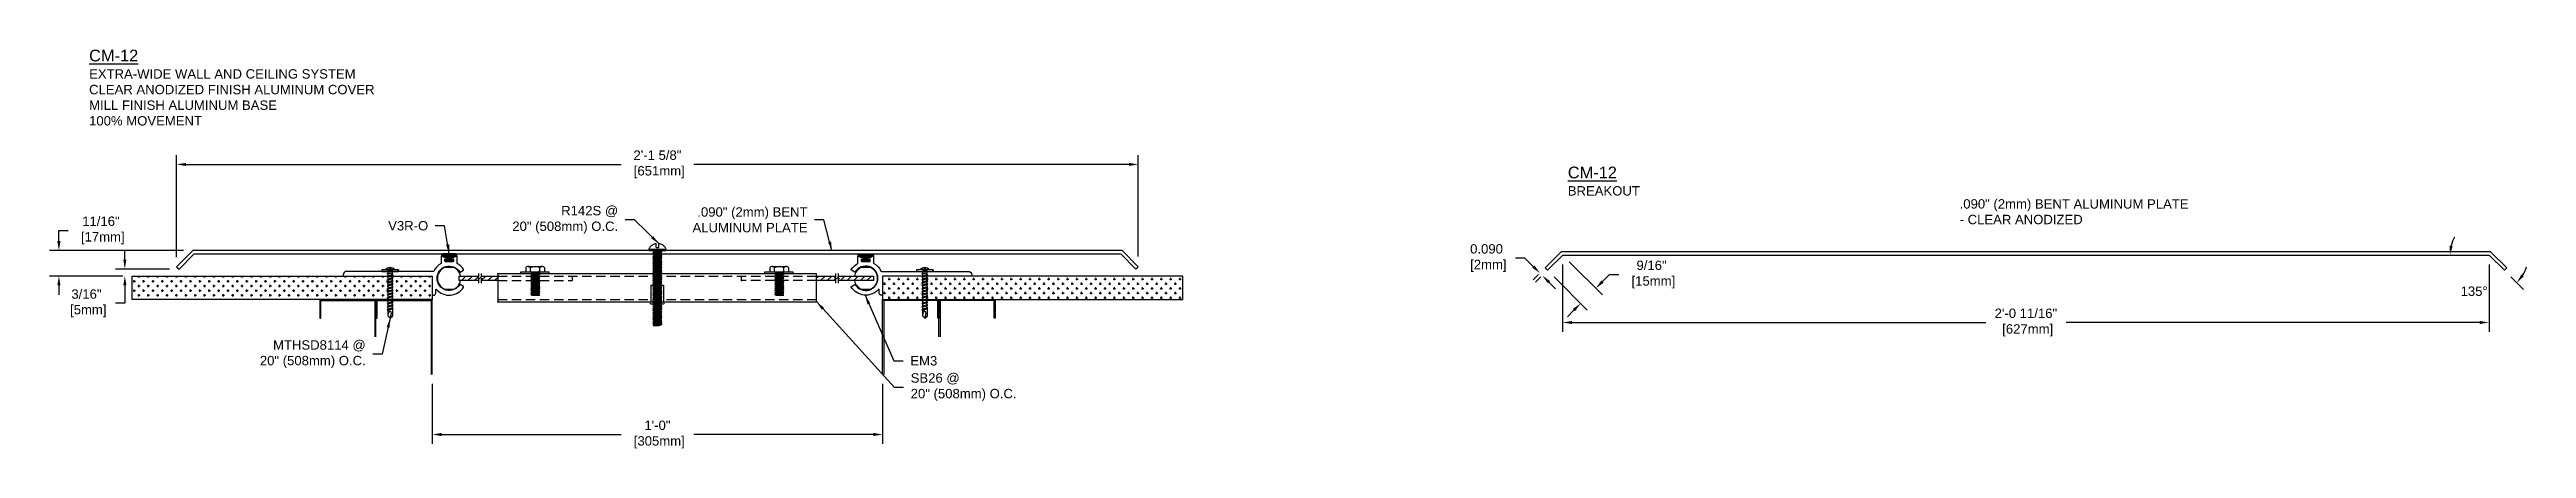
# Model space of a CAD drawing. Header units: inches. Extents: x -15.2 to 50.8, y -27.4 to -16.8.
import ezdxf

# ---------------------------------------------------------------- set-up
doc = ezdxf.new("R2010")
doc.units = ezdxf.units.IN
doc.header["$MEASUREMENT"] = 0
doc.linetypes.add('HIDDEN', pattern=[0.375, 0.25, -0.125])
doc.linetypes.add('HIDDEN2', pattern=[0.1875, 0.125, -0.0625])
for name, color, linetype in [('Anchors', 4, 'Continuous'), ('Conditions', 1, 'Continuous'), ('Dimensions', 3, 'Continuous'), ('Fillers', 2, 'Continuous'), ('Metals', 7, 'Continuous'), ('TEXT', 2, 'Continuous')]:
    doc.layers.add(name, color=color, linetype=linetype)
doc.styles.add('ARIAL', font='arial.ttf')
doc.dimstyles.new('Arial', dxfattribs={"dimtxt": 0.25, "dimasz": 0.25, "dimexe": 0.25, "dimexo": 0.25, "dimgap": 0.25, "dimtad": 0, "dimtih": 1, "dimtoh": 1, "dimdec": 4, "dimzin": 3, "dimdsep": 46, "dimlunit": 4, "dimtxsty": 'ARIAL', "dimcen": 0.25, "dimadec": 0, "dimazin": 0, "dimtfac": 1, "dimtdec": 4, "dimtofl": 0, "dimtmove": 0, "dimatfit": 3, "dimfxl": 0, "dimfrac": 2, "dimtolj": 1, "dimtzin": 0, "dimarcsym": 0})

# ---------------------------------------------------------------- blocks, each defined once
blk = doc.blocks.new('V3RforCM')
h = blk.add_hatch(color=256)
h.paths.add_polyline_path([(0.141, -0.163), (0.205, -0.163, 0.8111), (0.189, -0.1), (-0.156, -0.1, 0.8111), (-0.172, -0.163), (-0.109, -0.163), (-0.109, -0.194), (-0.03, -0.194), (-0.03, -0.241), (-0.036, -0.267), (-0.091, -0.267), (-0.091, -0.302), (0.124, -0.302), (0.124, -0.267), (0.069, -0.267), (0.063, -0.241), (0.063, -0.194), (0.141, -0.194)])
edge = h.paths.add_edge_path(flags=16)
edge.add_spline(control_points=[(-0.139, -0.141), (-0.14, -0.141), (-0.185, -0.12), (-0.087, -0.129), (0.017, -0.14)], knot_values=[0.028497, 0.028497, 0.028497, 0.028497, 0.032831, 0.201023, 0.201023, 0.201023, 0.201023], degree=3, periodic=0)
edge.add_spline(control_points=[(0.017, -0.14), (0.12, -0.129), (0.218, -0.12), (0.173, -0.141), (0.172, -0.141)], knot_values=[0.028497, 0.028497, 0.028497, 0.028497, 0.196688, 0.201023, 0.201023, 0.201023, 0.201023], degree=3, periodic=0)
edge.add_line((0.172, -0.141), (-0.139, -0.141))
blk.add_lwpolyline([(0.141, -0.194), (0.141, -0.163), (0.205, -0.163, 0.8111), (0.189, -0.1), (-0.156, -0.1, 0.8111), (-0.172, -0.163), (-0.109, -0.163), (-0.109, -0.194), (-0.03, -0.194), (-0.03, -0.241), (-0.036, -0.267), (-0.091, -0.267), (-0.091, -0.302), (0.124, -0.302), (0.124, -0.267), (0.069, -0.267), (0.063, -0.241), (0.063, -0.194)], format="xyb", close=True)
blk.add_lwpolyline([(0.172, -0.141), (-0.139, -0.141)])
for points in [[(-0.139, -0.141), (-0.14, -0.141), (-0.185, -0.12), (-0.087, -0.129), (0.017, -0.14)], [(0.172, -0.141), (0.173, -0.141), (0.218, -0.12), (0.12, -0.129), (0.017, -0.14)]]:
    blk.add_open_spline(points, degree=3, knots=[0.028497, 0.028497, 0.028497, 0.028497, 0.0328313, 0.2010226, 0.2010226, 0.2010226, 0.2010226])
blk = doc.blocks.new('em3')
blk.add_lwpolyline([(-22.235, -3.441), (-22.235, -3.399, 0.414214), (-22.245, -3.389), (-22.28, -3.389, -0.414214), (-22.29, -3.379), (-22.29, -3.352, -0.414214), (-22.28, -3.342), (-22.207, -3.342, 0.414214), (-22.197, -3.332), (-22.197, -3.321, -0.414214), (-22.187, -3.311), (-22.151, -3.311, -0.414214), (-22.141, -3.321), (-22.141, -3.498, 0.273807), (-22.136, -3.507, -0.158832), (-21.945, -3.71, 0.29076), (-21.936, -3.716), (-19.621, -3.716, -0.414214), (-19.527, -3.81), (-19.527, -3.831, -0.414214), (-19.537, -3.841), (-21.892, -3.841, 0.414214), (-21.902, -3.851), (-21.902, -4.341, -0.414214), (-21.912, -4.351), (-21.933, -4.351, -0.414214), (-21.996, -4.289), (-21.996, -4.204, 0.692603), (-22.013, -4.198, -0.506912), (-22.737, -4.135, -0.420887), (-22.733, -4.121), (-22.642, -4.069, -0.405496), (-22.629, -4.072, 3.520953), (-22.629, -3.731, -0.405496), (-22.642, -3.734), (-22.733, -3.681, -0.420887), (-22.737, -3.668, -0.131423), (-22.569, -3.507, 0.273807), (-22.563, -3.498), (-22.563, -3.321, -0.414214), (-22.553, -3.311), (-22.517, -3.311, -0.414214), (-22.507, -3.321), (-22.507, -3.332, 0.414214), (-22.497, -3.342), (-22.425, -3.342, -0.414214), (-22.415, -3.352), (-22.415, -3.379, -0.414214), (-22.425, -3.389), (-22.46, -3.389, 0.414214), (-22.47, -3.399), (-22.47, -3.441, 0.414214), (-22.46, -3.451), (-22.245, -3.451, 0.414214)], format="xyb", close=True)
blk = doc.blocks.new('H1458S')
for p, q in [((-0.25, 0.104), (-0.25, 0)), ((-0.25, 0), (0.25, 0)), ((-0.188, 0.144), (0.187, 0.144)), ((-0.125, 0), (-0.125, 0.104)), ((-0.119, 0), (-0.085, -0.02)), ((-0.085, -0.02), (0.048, 0)), ((0.125, 0), (0.125, 0.104)), ((0.25, 0.104), (0.25, 0)), ((-0.119, -0.05), (0.119, -0.025)), ((-0.119, -0.05), (-0.085, -0.03)), ((-0.119, -0.05), (-0.085, -0.07)), ((-0.119, -0.1), (0.119, -0.075)), ((-0.119, -0.1), (-0.085, -0.08)), ((-0.119, -0.1), (-0.085, -0.12)), ((-0.119, -0.15), (0.119, -0.125)), ((-0.119, -0.15), (-0.085, -0.13)), ((-0.119, -0.15), (-0.085, -0.17)), ((-0.119, -0.2), (0.119, -0.175)), ((-0.119, -0.2), (-0.085, -0.18)), ((-0.119, -0.2), (-0.085, -0.22)), ((-0.119, -0.25), (0.119, -0.225)), ((-0.119, -0.25), (-0.085, -0.23)), ((-0.119, -0.25), (-0.085, -0.27)), ((-0.119, -0.3), (0.119, -0.275)), ((-0.119, -0.3), (-0.085, -0.28)), ((-0.119, -0.3), (-0.085, -0.32)), ((-0.119, -0.35), (0.119, -0.325)), ((-0.119, -0.35), (-0.085, -0.33)), ((-0.119, -0.35), (-0.085, -0.37)), ((-0.119, -0.4), (0.119, -0.375)), ((-0.119, -0.4), (-0.085, -0.38)), ((-0.119, -0.4), (-0.085, -0.42)), ((-0.119, -0.45), (0.119, -0.425)), ((-0.119, -0.45), (-0.085, -0.43)), ((-0.119, -0.45), (-0.085, -0.47)), ((-0.119, -0.5), (0.119, -0.475)), ((-0.119, -0.5), (-0.085, -0.48)), ((-0.119, -0.5), (-0.085, -0.52)), ((-0.119, -0.55), (0.119, -0.525)), ((-0.119, -0.55), (-0.085, -0.53)), ((-0.119, -0.55), (-0.085, -0.57)), ((-0.119, -0.6), (0.119, -0.575)), ((-0.119, -0.6), (-0.085, -0.58)), ((-0.119, -0.6), (-0.085, -0.62)), ((-0.085, -0.03), (0.085, -0.005)), ((-0.085, -0.02), (-0.085, -0.03)), ((-0.085, -0.07), (0.085, -0.045)), ((-0.085, -0.08), (0.085, -0.055)), ((-0.085, -0.07), (-0.085, -0.08)), ((-0.085, -0.12), (0.085, -0.095)), ((-0.085, -0.13), (0.085, -0.105)), ((-0.085, -0.12), (-0.085, -0.13)), ((-0.085, -0.17), (0.085, -0.145)), ((-0.085, -0.18), (0.085, -0.155)), ((-0.085, -0.17), (-0.085, -0.18)), ((-0.085, -0.22), (0.085, -0.195)), ((-0.085, -0.23), (0.085, -0.205)), ((-0.085, -0.22), (-0.085, -0.23)), ((-0.085, -0.27), (0.085, -0.245)), ((-0.085, -0.28), (0.085, -0.255)), ((-0.085, -0.27), (-0.085, -0.28)), ((-0.085, -0.32), (0.085, -0.295)), ((-0.085, -0.33), (0.085, -0.305)), ((-0.085, -0.32), (-0.085, -0.33)), ((-0.085, -0.37), (0.085, -0.345)), ((-0.085, -0.38), (0.085, -0.355)), ((-0.085, -0.37), (-0.085, -0.38)), ((-0.085, -0.42), (0.085, -0.395)), ((-0.085, -0.43), (0.085, -0.405)), ((-0.085, -0.42), (-0.085, -0.43)), ((-0.085, -0.47), (0.085, -0.445)), ((-0.085, -0.48), (0.085, -0.455)), ((-0.085, -0.47), (-0.085, -0.48)), ((-0.085, -0.52), (0.085, -0.495)), ((-0.085, -0.53), (0.085, -0.505)), ((-0.085, -0.52), (-0.085, -0.53)), ((-0.085, -0.57), (0.085, -0.545)), ((-0.085, -0.58), (0.085, -0.555)), ((-0.085, -0.57), (-0.085, -0.58)), ((-0.085, -0.62), (0.085, -0.595)), ((-0.085, -0.62), (-0.085, -0.625)), ((-0.085, -0.625), (0.119, -0.625)), ((-0.048, -0.625), (0.085, -0.605)), ((0.094, 0), (0.085, -0.005)), ((0.119, -0.025), (0.085, -0.005)), ((0.119, -0.025), (0.085, -0.045)), ((0.085, -0.045), (0.085, -0.055)), ((0.119, -0.075), (0.085, -0.055)), ((0.119, -0.075), (0.085, -0.095)), ((0.085, -0.095), (0.085, -0.105)), ((0.119, -0.125), (0.085, -0.105)), ((0.119, -0.125), (0.085, -0.145)), ((0.085, -0.145), (0.085, -0.155)), ((0.119, -0.175), (0.085, -0.155)), ((0.119, -0.175), (0.085, -0.195)), ((0.085, -0.195), (0.085, -0.205)), ((0.119, -0.225), (0.085, -0.205)), ((0.119, -0.225), (0.085, -0.245)), ((0.085, -0.245), (0.085, -0.255)), ((0.119, -0.275), (0.085, -0.255)), ((0.119, -0.275), (0.085, -0.295)), ((0.085, -0.295), (0.085, -0.305)), ((0.119, -0.325), (0.085, -0.305)), ((0.119, -0.325), (0.085, -0.345)), ((0.085, -0.345), (0.085, -0.355)), ((0.119, -0.375), (0.085, -0.355)), ((0.119, -0.375), (0.085, -0.395)), ((0.085, -0.395), (0.085, -0.405)), ((0.119, -0.425), (0.085, -0.405)), ((0.119, -0.425), (0.085, -0.445)), ((0.085, -0.445), (0.085, -0.455)), ((0.119, -0.475), (0.085, -0.455)), ((0.119, -0.475), (0.085, -0.495)), ((0.085, -0.495), (0.085, -0.505)), ((0.119, -0.525), (0.085, -0.505)), ((0.119, -0.525), (0.085, -0.545)), ((0.085, -0.545), (0.085, -0.555)), ((0.119, -0.575), (0.085, -0.555)), ((0.119, -0.575), (0.085, -0.595)), ((0.085, -0.595), (0.085, -0.605)), ((0.119, -0.625), (0.085, -0.605))]:
    blk.add_line(p, q)
for centre, radius, start, end in [((-0.188, 0.075), 0.0688, 24.76151, 155.23849), ((0, -0.071), 0.215, 54.51066, 125.48934), ((0.187, 0.075), 0.0688, 24.76151, 155.23849)]:
    blk.add_arc(centre, radius, start, end)
blk = doc.blocks.new('RIVNUT')
for p, q in [((-0.143, 0.381), (-0.143, -0.063)), ((-0.143, 0.381), (0.189, 0.381)), ((0.189, 0.381), (0.189, -0.063)), ((-0.144, -0.119), (0.191, -0.119)), ((-0.143, -0.063), (0.189, -0.063))]:
    blk.add_line(p, q)
for centre, start, end in [((-0.143, -0.091), 90, 267.037), ((0.189, -0.091), 272.963, 90)]:
    blk.add_arc(centre, 0.028, start, end)
blk = doc.blocks.new('SB26')
h = blk.add_hatch()
h.set_pattern_fill('ANSI31', color=256, style=0)
h.set_pattern_definition([(45, (-1.25, 0), (-0.0883883, 0.0883883), [])])
h.paths.add_polyline_path([(7.172, 7.679), (6.727, 7.679), (6.727, 7.651), (6.698, 7.631), (6.755, 7.61), (6.727, 7.591), (6.727, 7.559), (7.172, 7.559)])
h.paths.add_polyline_path([(6.628, 7.631), (6.657, 7.651), (6.657, 7.679), (6.141, 7.679), (6.141, 7.559), (6.657, 7.559), (6.657, 7.591), (6.685, 7.61)])
h = blk.add_hatch()
h.set_pattern_fill('ANSI31', color=256, style=0)
h.set_pattern_definition([(45, (1.25, 0), (-0.08838835, 0.08838835), [])])
h.paths.add_polyline_path([(16.245, 7.679), (16.245, 7.651), (16.216, 7.631), (16.274, 7.61), (16.245, 7.591), (16.245, 7.559), (17.189, 7.559), (17.189, 7.679)])
h.paths.add_polyline_path([(16.175, 7.559), (16.175, 7.591), (16.204, 7.61), (16.146, 7.631), (16.175, 7.651), (16.175, 7.679), (15.671, 7.679), (15.671, 7.559)])
at = {"linetype": 'HIDDEN'}
for p, q in [((7.172, 7.679), (15.671, 7.679)), ((7.172, 7.559), (9.163, 7.559)), ((9.163, 7.559), (9.163, 7.679)), ((13.667, 7.559), (13.667, 7.679)), ((15.671, 7.559), (13.667, 7.559)), ((7.172, 7.053), (15.671, 7.053))]:
    blk.add_line(p, q, dxfattribs=at)
blk.add_line((7.172, 6.992), (15.671, 6.992))
for points in [[(6.182, 7.545), (6.141, 7.559), (6.141, 7.679), (6.182, 7.694, 0.233897), (6.004, 7.906), (5.754, 7.906, 0.654654), (5.754, 7.333), (6.004, 7.333, 0.233897)], [(17.189, 7.559), (16.678, 7.559, 0.246328), (16.859, 7.333), (17.109, 7.333, 0.654654), (17.109, 7.906), (16.859, 7.906, 0.246328), (16.678, 7.679), (17.189, 7.679)]]:
    blk.add_lwpolyline(points, format="xyb", close=True)
for points in [[(6.657, 7.559), (6.141, 7.559), (6.141, 7.679), (6.657, 7.679)], [(6.657, 7.751), (6.657, 7.651), (6.628, 7.631), (6.685, 7.61), (6.657, 7.591), (6.657, 7.491)], [(6.727, 7.751), (6.727, 7.651), (6.698, 7.631), (6.755, 7.61), (6.727, 7.591), (6.727, 7.491)], [(6.727, 7.679), (7.172, 7.679), (7.172, 7.559), (6.727, 7.559)], [(16.175, 7.559), (15.671, 7.559), (15.671, 7.679), (16.175, 7.679)], [(16.175, 7.751), (16.175, 7.651), (16.146, 7.631), (16.204, 7.61), (16.175, 7.591), (16.175, 7.491)], [(16.245, 7.751), (16.245, 7.651), (16.216, 7.631), (16.274, 7.61), (16.245, 7.591), (16.245, 7.491)], [(16.245, 7.679), (17.189, 7.679)], [(17.189, 7.559), (16.245, 7.559)]]:
    blk.add_lwpolyline(points)
for points in [[(15.671, 7.742), (7.172, 7.742), (7.172, 6.992), (15.671, 6.992)], [(7.787, 7.742), (7.787, 7.794), (8.537, 7.794), (8.537, 7.742)], [(14.289, 7.742), (14.289, 7.794), (15.039, 7.794), (15.039, 7.742)]]:
    blk.add_lwpolyline(points, close=True)
at = {"linetype": 'ByBlock'}
for p in [(7.172, 7.742), (7.172, 6.991)]:
    blk.add_point(p, dxfattribs=at)
at = {"linetype": 'HIDDEN'}
blk.add_point((13.667, 7.559), dxfattribs=at)
for name, p in [('H1458S', (8.172, 7.794)), ('H1458S', (14.674, 7.794)), ('RIVNUT', (11.398, 7.055))]:
    blk.add_blockref(name, p)
blk = doc.blocks.new('R142S')
for p, q in [((-0.226, 0.031), (0.226, 0.031)), ((-0.226, 0.031), (-0.22, 0)), ((-0.22, 0), (0.22, 0)), ((-0.085, 0), (-0.085, -0.03)), ((-0.034, 0.082), (-0.034, 0.182)), ((-0.034, 0.082), (0.034, 0.082)), ((0.034, 0.082), (0.034, 0.182)), ((0.085, 0), (0.085, -0.005)), ((0.226, 0.031), (0.22, 0)), ((-0.119, -0.05), (0.119, -0.025)), ((-0.119, -0.05), (-0.085, -0.03)), ((-0.119, -0.05), (-0.085, -0.07)), ((-0.119, -0.1), (0.119, -0.075)), ((-0.119, -0.1), (-0.085, -0.08)), ((-0.119, -0.1), (-0.085, -0.12)), ((-0.119, -0.15), (0.119, -0.125)), ((-0.119, -0.15), (-0.085, -0.13)), ((-0.119, -0.15), (-0.085, -0.17)), ((-0.119, -0.2), (0.119, -0.175)), ((-0.119, -0.2), (-0.085, -0.18)), ((-0.119, -0.2), (-0.085, -0.22)), ((-0.119, -0.25), (0.119, -0.225)), ((-0.119, -0.25), (-0.085, -0.23)), ((-0.119, -0.25), (-0.085, -0.27)), ((-0.119, -0.3), (0.119, -0.275)), ((-0.119, -0.3), (-0.085, -0.28)), ((-0.119, -0.3), (-0.085, -0.32)), ((-0.119, -0.35), (0.119, -0.325)), ((-0.119, -0.35), (-0.085, -0.33)), ((-0.119, -0.35), (-0.085, -0.37)), ((-0.119, -0.4), (0.119, -0.375)), ((-0.119, -0.4), (-0.085, -0.38)), ((-0.119, -0.4), (-0.085, -0.42)), ((-0.119, -0.45), (0.119, -0.425)), ((-0.119, -0.45), (-0.085, -0.43)), ((-0.119, -0.45), (-0.085, -0.47)), ((-0.119, -0.5), (0.119, -0.475)), ((-0.119, -0.5), (-0.085, -0.48)), ((-0.119, -0.5), (-0.085, -0.52)), ((-0.119, -0.55), (0.119, -0.525)), ((-0.119, -0.55), (-0.085, -0.53)), ((-0.119, -0.55), (-0.085, -0.57)), ((-0.119, -0.6), (0.119, -0.575)), ((-0.119, -0.6), (-0.085, -0.58)), ((-0.119, -0.6), (-0.085, -0.62)), ((-0.119, -0.65), (0.119, -0.625)), ((-0.119, -0.65), (-0.085, -0.63)), ((-0.119, -0.65), (-0.085, -0.67)), ((-0.085, -0.03), (0.085, -0.005)), ((-0.085, -0.07), (0.085, -0.045)), ((-0.085, -0.08), (0.085, -0.055)), ((-0.085, -0.07), (-0.085, -0.08)), ((-0.085, -0.12), (0.085, -0.095)), ((-0.085, -0.13), (0.085, -0.105)), ((-0.085, -0.12), (-0.085, -0.13)), ((-0.085, -0.17), (0.085, -0.145)), ((-0.085, -0.18), (0.085, -0.155)), ((-0.085, -0.17), (-0.085, -0.18)), ((-0.085, -0.22), (0.085, -0.195)), ((-0.085, -0.23), (0.085, -0.205)), ((-0.085, -0.22), (-0.085, -0.23)), ((-0.085, -0.27), (0.085, -0.245)), ((-0.085, -0.28), (0.085, -0.255)), ((-0.085, -0.27), (-0.085, -0.28)), ((-0.085, -0.32), (0.085, -0.295)), ((-0.085, -0.33), (0.085, -0.305)), ((-0.085, -0.32), (-0.085, -0.33)), ((-0.085, -0.37), (0.085, -0.345)), ((-0.085, -0.38), (0.085, -0.355)), ((-0.085, -0.37), (-0.085, -0.38)), ((-0.085, -0.42), (0.085, -0.395)), ((-0.085, -0.43), (0.085, -0.405)), ((-0.085, -0.42), (-0.085, -0.43)), ((-0.085, -0.47), (0.085, -0.445)), ((-0.085, -0.48), (0.085, -0.455)), ((-0.085, -0.47), (-0.085, -0.48)), ((-0.085, -0.52), (0.085, -0.495)), ((-0.085, -0.53), (0.085, -0.505)), ((-0.085, -0.52), (-0.085, -0.53)), ((-0.085, -0.57), (0.085, -0.545)), ((-0.085, -0.58), (0.085, -0.555)), ((-0.085, -0.57), (-0.085, -0.58)), ((-0.085, -0.62), (0.085, -0.595)), ((-0.085, -0.63), (0.085, -0.605)), ((-0.085, -0.62), (-0.085, -0.63)), ((-0.085, -0.67), (0.085, -0.645)), ((-0.085, -0.68), (0.085, -0.655)), ((0.119, -0.025), (0.085, -0.005)), ((0.119, -0.025), (0.085, -0.045)), ((0.085, -0.045), (0.085, -0.055)), ((0.119, -0.075), (0.085, -0.055)), ((0.119, -0.075), (0.085, -0.095)), ((0.085, -0.095), (0.085, -0.105)), ((0.119, -0.125), (0.085, -0.105)), ((0.119, -0.125), (0.085, -0.145)), ((0.085, -0.145), (0.085, -0.155)), ((0.119, -0.175), (0.085, -0.155)), ((0.119, -0.175), (0.085, -0.195)), ((0.085, -0.195), (0.085, -0.205)), ((0.119, -0.225), (0.085, -0.205)), ((0.119, -0.225), (0.085, -0.245)), ((0.085, -0.245), (0.085, -0.255)), ((0.119, -0.275), (0.085, -0.255)), ((0.119, -0.275), (0.085, -0.295)), ((0.085, -0.295), (0.085, -0.305)), ((0.119, -0.325), (0.085, -0.305)), ((0.119, -0.325), (0.085, -0.345)), ((0.085, -0.345), (0.085, -0.355)), ((0.119, -0.375), (0.085, -0.355)), ((0.119, -0.375), (0.085, -0.395)), ((0.085, -0.395), (0.085, -0.405)), ((0.119, -0.425), (0.085, -0.405)), ((0.119, -0.425), (0.085, -0.445)), ((0.085, -0.445), (0.085, -0.455)), ((0.119, -0.475), (0.085, -0.455)), ((0.119, -0.475), (0.085, -0.495)), ((0.085, -0.495), (0.085, -0.505)), ((0.119, -0.525), (0.085, -0.505)), ((0.119, -0.525), (0.085, -0.545)), ((0.085, -0.545), (0.085, -0.555)), ((0.119, -0.575), (0.085, -0.555)), ((0.119, -0.575), (0.085, -0.595)), ((0.085, -0.595), (0.085, -0.605)), ((0.119, -0.625), (0.085, -0.605)), ((0.119, -0.625), (0.085, -0.645)), ((0.085, -0.645), (0.085, -0.655)), ((0.119, -0.675), (0.085, -0.655)), ((-0.119, -0.7), (0.119, -0.675)), ((-0.119, -0.7), (-0.085, -0.68)), ((-0.119, -0.7), (-0.085, -0.72)), ((-0.119, -0.75), (0.119, -0.725)), ((-0.119, -0.75), (-0.085, -0.73)), ((-0.119, -0.75), (-0.085, -0.77)), ((-0.119, -0.8), (0.119, -0.775)), ((-0.119, -0.8), (-0.085, -0.78)), ((-0.119, -0.8), (-0.085, -0.82)), ((-0.119, -0.85), (0.119, -0.825)), ((-0.119, -0.85), (-0.085, -0.83)), ((-0.119, -0.85), (-0.085, -0.87)), ((-0.119, -0.9), (0.119, -0.875)), ((-0.119, -0.9), (-0.085, -0.88)), ((-0.119, -0.9), (-0.085, -0.92)), ((-0.119, -0.95), (0.119, -0.925)), ((-0.119, -0.95), (-0.085, -0.93)), ((-0.119, -0.95), (-0.085, -0.97)), ((-0.119, -1), (0.119, -0.975)), ((-0.119, -1), (-0.085, -0.98)), ((-0.119, -1), (-0.085, -1.02)), ((-0.119, -1.05), (0.119, -1.025)), ((-0.119, -1.05), (-0.085, -1.03)), ((-0.119, -1.05), (-0.085, -1.07)), ((-0.119, -1.1), (0.119, -1.075)), ((-0.119, -1.1), (-0.085, -1.08)), ((-0.119, -1.1), (-0.085, -1.12)), ((-0.119, -1.15), (0.119, -1.125)), ((-0.119, -1.15), (-0.085, -1.13)), ((-0.119, -1.15), (-0.085, -1.17)), ((-0.119, -1.2), (0.119, -1.175)), ((-0.119, -1.2), (-0.085, -1.18)), ((-0.119, -1.2), (-0.085, -1.22)), ((-0.119, -1.25), (0.119, -1.225)), ((-0.119, -1.25), (-0.085, -1.23)), ((-0.119, -1.25), (-0.085, -1.27)), ((-0.119, -1.3), (0.119, -1.275)), ((-0.119, -1.3), (-0.085, -1.28)), ((-0.119, -1.3), (-0.085, -1.32)), ((-0.085, -0.67), (-0.085, -0.68)), ((-0.085, -0.72), (0.085, -0.695)), ((-0.085, -0.73), (0.085, -0.705)), ((-0.085, -0.72), (-0.085, -0.73)), ((-0.085, -0.77), (0.085, -0.745)), ((-0.085, -0.78), (0.085, -0.755)), ((-0.085, -0.77), (-0.085, -0.78)), ((-0.085, -0.82), (0.085, -0.795)), ((-0.085, -0.83), (0.085, -0.805)), ((-0.085, -0.82), (-0.085, -0.83)), ((-0.085, -0.87), (0.085, -0.845)), ((-0.085, -0.88), (0.085, -0.855)), ((-0.085, -0.87), (-0.085, -0.88)), ((-0.085, -0.92), (0.085, -0.895)), ((-0.085, -0.93), (0.085, -0.905)), ((-0.085, -0.92), (-0.085, -0.93)), ((-0.085, -0.97), (0.085, -0.945)), ((-0.085, -0.98), (0.085, -0.955)), ((-0.085, -0.97), (-0.085, -0.98)), ((-0.085, -1.02), (0.085, -0.995)), ((-0.085, -1.03), (0.085, -1.005)), ((-0.085, -1.02), (-0.085, -1.03)), ((-0.085, -1.07), (0.085, -1.045)), ((-0.085, -1.08), (0.085, -1.055)), ((-0.085, -1.07), (-0.085, -1.08)), ((-0.085, -1.12), (0.085, -1.095)), ((-0.085, -1.13), (0.085, -1.105)), ((-0.085, -1.12), (-0.085, -1.13)), ((-0.085, -1.17), (0.085, -1.145)), ((-0.085, -1.18), (0.085, -1.155)), ((-0.085, -1.17), (-0.085, -1.18)), ((-0.085, -1.22), (0.085, -1.195)), ((-0.085, -1.23), (0.085, -1.205)), ((-0.085, -1.22), (-0.085, -1.23)), ((-0.085, -1.27), (0.085, -1.245)), ((-0.085, -1.28), (0.085, -1.255)), ((-0.085, -1.27), (-0.085, -1.28)), ((-0.085, -1.32), (0.085, -1.295)), ((-0.085, -1.33), (0.085, -1.305)), ((-0.085, -1.32), (-0.085, -1.33)), ((0.119, -0.675), (0.085, -0.695)), ((0.085, -0.695), (0.085, -0.705)), ((0.119, -0.725), (0.085, -0.705)), ((0.119, -0.725), (0.085, -0.745)), ((0.085, -0.745), (0.085, -0.755)), ((0.119, -0.775), (0.085, -0.755)), ((0.119, -0.775), (0.085, -0.795)), ((0.085, -0.795), (0.085, -0.805)), ((0.119, -0.825), (0.085, -0.805)), ((0.119, -0.825), (0.085, -0.845)), ((0.085, -0.845), (0.085, -0.855)), ((0.119, -0.875), (0.085, -0.855)), ((0.119, -0.875), (0.085, -0.895)), ((0.085, -0.895), (0.085, -0.905)), ((0.119, -0.925), (0.085, -0.905)), ((0.119, -0.925), (0.085, -0.945)), ((0.085, -0.945), (0.085, -0.955)), ((0.119, -0.975), (0.085, -0.955)), ((0.119, -0.975), (0.085, -0.995)), ((0.085, -0.995), (0.085, -1.005)), ((0.119, -1.025), (0.085, -1.005)), ((0.119, -1.025), (0.085, -1.045)), ((0.085, -1.045), (0.085, -1.055)), ((0.119, -1.075), (0.085, -1.055)), ((0.119, -1.075), (0.085, -1.095)), ((0.085, -1.095), (0.085, -1.105)), ((0.119, -1.125), (0.085, -1.105)), ((0.119, -1.125), (0.085, -1.145)), ((0.085, -1.145), (0.085, -1.155)), ((0.119, -1.175), (0.085, -1.155)), ((0.119, -1.175), (0.085, -1.195)), ((0.085, -1.195), (0.085, -1.205)), ((0.119, -1.225), (0.085, -1.205)), ((0.119, -1.225), (0.085, -1.245)), ((0.085, -1.245), (0.085, -1.255)), ((0.119, -1.275), (0.085, -1.255)), ((0.119, -1.275), (0.085, -1.295)), ((0.085, -1.295), (0.085, -1.305)), ((0.119, -1.325), (0.085, -1.305)), ((-0.119, -1.35), (0.119, -1.325)), ((-0.119, -1.35), (-0.085, -1.33)), ((-0.119, -1.35), (-0.085, -1.37)), ((-0.119, -1.4), (0.119, -1.375)), ((-0.119, -1.4), (-0.085, -1.38)), ((-0.119, -1.4), (-0.085, -1.42)), ((-0.119, -1.45), (0.119, -1.425)), ((-0.119, -1.45), (-0.085, -1.43)), ((-0.119, -1.45), (-0.085, -1.47)), ((-0.119, -1.5), (0.119, -1.475)), ((-0.119, -1.5), (-0.085, -1.48)), ((-0.119, -1.5), (-0.085, -1.52)), ((-0.119, -1.55), (0.119, -1.525)), ((-0.119, -1.55), (-0.085, -1.53)), ((-0.119, -1.55), (-0.085, -1.57)), ((-0.119, -1.6), (0.119, -1.575)), ((-0.119, -1.6), (-0.085, -1.58)), ((-0.119, -1.6), (-0.085, -1.62)), ((-0.119, -1.65), (0.119, -1.625)), ((-0.119, -1.65), (-0.085, -1.63)), ((-0.119, -1.65), (-0.085, -1.67)), ((-0.119, -1.7), (0.119, -1.675)), ((-0.119, -1.7), (-0.085, -1.68)), ((-0.119, -1.7), (-0.085, -1.72)), ((-0.119, -1.75), (0.119, -1.725)), ((-0.119, -1.75), (-0.085, -1.73)), ((-0.119, -1.75), (-0.085, -1.77)), ((-0.119, -1.8), (0.119, -1.775)), ((-0.119, -1.8), (-0.085, -1.78)), ((-0.119, -1.8), (-0.085, -1.82)), ((-0.119, -1.85), (0.119, -1.825)), ((-0.119, -1.85), (-0.085, -1.83)), ((-0.119, -1.85), (-0.085, -1.87)), ((-0.119, -1.9), (0.119, -1.875)), ((-0.119, -1.9), (-0.085, -1.88)), ((-0.119, -1.9), (-0.085, -1.92)), ((-0.119, -1.95), (0.119, -1.925)), ((-0.119, -1.95), (-0.085, -1.93)), ((-0.119, -1.95), (-0.085, -1.97)), ((-0.11, -2), (0.119, -1.975)), ((-0.085, -1.37), (0.085, -1.345)), ((-0.085, -1.38), (0.085, -1.355)), ((-0.085, -1.37), (-0.085, -1.38)), ((-0.085, -1.42), (0.085, -1.395)), ((-0.085, -1.43), (0.085, -1.405)), ((-0.085, -1.42), (-0.085, -1.43)), ((-0.085, -1.47), (0.085, -1.445)), ((-0.085, -1.48), (0.085, -1.455)), ((-0.085, -1.47), (-0.085, -1.48)), ((-0.085, -1.52), (0.085, -1.495)), ((-0.085, -1.53), (0.085, -1.505)), ((-0.085, -1.52), (-0.085, -1.53)), ((-0.085, -1.57), (0.085, -1.545)), ((-0.085, -1.58), (0.085, -1.555)), ((-0.085, -1.57), (-0.085, -1.58)), ((-0.085, -1.62), (0.085, -1.595)), ((-0.085, -1.63), (0.085, -1.605)), ((-0.085, -1.62), (-0.085, -1.63)), ((-0.085, -1.67), (0.085, -1.645)), ((-0.085, -1.68), (0.085, -1.655)), ((-0.085, -1.67), (-0.085, -1.68)), ((-0.085, -1.72), (0.085, -1.695)), ((-0.085, -1.73), (0.085, -1.705)), ((-0.085, -1.72), (-0.085, -1.73)), ((-0.085, -1.77), (0.085, -1.745)), ((-0.085, -1.78), (0.085, -1.755)), ((-0.085, -1.77), (-0.085, -1.78)), ((-0.085, -1.82), (0.085, -1.795)), ((-0.085, -1.83), (0.085, -1.805)), ((-0.085, -1.82), (-0.085, -1.83)), ((-0.085, -1.87), (0.085, -1.845)), ((-0.085, -1.88), (0.085, -1.855)), ((-0.085, -1.87), (-0.085, -1.88)), ((-0.085, -1.92), (0.085, -1.895)), ((-0.085, -1.93), (0.085, -1.905)), ((-0.085, -1.92), (-0.085, -1.93)), ((-0.085, -1.97), (0.085, -1.945)), ((-0.085, -1.98), (0.085, -1.955)), ((-0.085, -1.97), (-0.085, -1.98)), ((0.119, -1.325), (0.085, -1.345)), ((0.085, -1.345), (0.085, -1.355)), ((0.119, -1.375), (0.085, -1.355)), ((0.119, -1.375), (0.085, -1.395)), ((0.085, -1.395), (0.085, -1.405)), ((0.119, -1.425), (0.085, -1.405)), ((0.119, -1.425), (0.085, -1.445)), ((0.085, -1.445), (0.085, -1.455)), ((0.119, -1.475), (0.085, -1.455)), ((0.119, -1.475), (0.085, -1.495)), ((0.085, -1.495), (0.085, -1.505)), ((0.119, -1.525), (0.085, -1.505)), ((0.119, -1.525), (0.085, -1.545)), ((0.085, -1.545), (0.085, -1.555)), ((0.119, -1.575), (0.085, -1.555)), ((0.119, -1.575), (0.085, -1.595)), ((0.085, -1.595), (0.085, -1.605)), ((0.119, -1.625), (0.085, -1.605)), ((0.119, -1.625), (0.085, -1.645)), ((0.085, -1.645), (0.085, -1.655)), ((0.119, -1.675), (0.085, -1.655)), ((0.119, -1.675), (0.085, -1.695)), ((0.085, -1.695), (0.085, -1.705)), ((0.119, -1.725), (0.085, -1.705)), ((0.119, -1.725), (0.085, -1.745)), ((0.085, -1.745), (0.085, -1.755)), ((0.119, -1.775), (0.085, -1.755)), ((0.119, -1.775), (0.085, -1.795)), ((0.085, -1.795), (0.085, -1.805)), ((0.119, -1.825), (0.085, -1.805)), ((0.119, -1.825), (0.085, -1.845)), ((0.085, -1.845), (0.085, -1.855)), ((0.119, -1.875), (0.085, -1.855)), ((0.119, -1.875), (0.085, -1.895)), ((0.085, -1.895), (0.085, -1.905)), ((0.119, -1.925), (0.085, -1.905)), ((0.119, -1.925), (0.085, -1.945)), ((0.085, -1.945), (0.085, -1.955)), ((0.119, -1.975), (0.085, -1.955)), ((0.119, -1.975), (0.085, -1.995)), ((-0.11, -2), (-0.085, -1.98)), ((-0.11, -2), (0.048, -2)), ((0.048, -2), (0.085, -1.995))]:
    blk.add_line(p, q)
for centre, radius, start, end in [((-0.08, 0), 0.149, 152.72818, 167.99216), ((-0.041, -0.02), 0.192, 128.78165, 152.72818), ((-0.016, -0.051), 0.232, 108.40836, 128.78165), ((0, -0.1), 0.284, 96.87175, 108.40836), ((0, -0.1), 0.284, 71.59164, 83.12825), ((0.016, -0.051), 0.232, 51.21835, 71.59164), ((0.041, -0.02), 0.192, 27.27182, 51.21835), ((0.08, 0), 0.149, 12.00784, 27.27182)]:
    blk.add_arc(centre, radius, start, end)
blk = doc.blocks.new('*D12')
at = {"layer": 'Defpoints', "color": 0}
for p in [(-5.008, -25.463), (6.992, -25.463), (6.992, -27.063)]:
    blk.add_point(p, dxfattribs=at)
at = {"layer": 'Dimensions', "color": 0, "lineweight": -2}
for p, q in [((-5.008, -25.713), (-5.008, -27.313)), ((6.992, -25.713), (6.992, -27.313)), ((-4.758, -27.063), (0.025, -27.063)), ((6.742, -27.063), (1.958, -27.063))]:
    blk.add_line(p, q, dxfattribs=at)
at = {"layer": 'Dimensions', "color": 0}
for points in [[(-4.758, -27.021), (-4.758, -27.105), (-5.008, -27.063)], [(6.742, -27.021), (6.742, -27.105), (6.992, -27.063)]]:
    blk.add_solid(points, dxfattribs=at)
at = {"layer": 'Dimensions', "color": 0, "insert": (0.992, -27.063), "char_height": 0.25, "attachment_point": 5, "style": 'ARIAL'}
blk.add_mtext('\\A1;1\'-0"\\P [305mm]', dxfattribs=at)
blk = doc.blocks.new('*D13')
at = {"layer": 'Defpoints', "color": 0}
for p in [(13.805, -19.862), (-11.821, -22.588), (13.805, -22.564)]:
    blk.add_point(p, dxfattribs=at)
at = {"layer": 'Dimensions', "color": 0, "lineweight": -2}
for p, q in [((-11.821, -22.338), (-11.821, -19.612)), ((13.805, -22.314), (13.805, -19.612)), ((-11.571, -19.862), (0.025, -19.862)), ((13.555, -19.862), (1.958, -19.862))]:
    blk.add_line(p, q, dxfattribs=at)
at = {"layer": 'Dimensions', "color": 0}
for points in [[(-11.571, -19.821), (-11.571, -19.904), (-11.821, -19.862)], [(13.555, -19.821), (13.555, -19.904), (13.805, -19.862)]]:
    blk.add_solid(points, dxfattribs=at)
at = {"layer": 'Dimensions', "color": 0, "insert": (0.992, -19.862), "char_height": 0.25, "attachment_point": 5, "style": 'ARIAL'}
blk.add_mtext('\\A1;2\'-1 5/8"\\P [651mm]', dxfattribs=at)
blk = doc.blocks.new('*D14')
at = {"layer": 'Defpoints', "color": 0}
for p in [(-13.201, -22.838), (-13.008, -22.838), (-11.758, -22.652)]:
    blk.add_point(p, dxfattribs=at)
at = {"layer": 'Dimensions', "color": 0, "lineweight": -2}
for p, q in [((-13.201, -22.402), (-13.201, -22.152)), ((-12.008, -22.652), (-13.451, -22.652)), ((-13.258, -22.838), (-13.451, -22.838)), ((-13.201, -23.088), (-13.201, -23.564)), ((-13.201, -23.564), (-13.451, -23.564))]:
    blk.add_line(p, q, dxfattribs=at)
at = {"layer": 'Dimensions', "color": 0}
for points in [[(-13.243, -22.402), (-13.16, -22.402), (-13.201, -22.652)], [(-13.243, -23.088), (-13.16, -23.088), (-13.201, -22.838)]]:
    blk.add_solid(points, dxfattribs=at)
at = {"layer": 'Dimensions', "color": 0, "insert": (-14.224, -23.564), "char_height": 0.25, "attachment_point": 5, "style": 'ARIAL'}
blk.add_mtext('\\A1;3/16"\\P [5mm]', dxfattribs=at)
blk = doc.blocks.new('*D15')
at = {"layer": 'Defpoints', "color": 0}
for p in [(-14.958, -22.157), (-11.389, -22.157), (-13.008, -22.838)]:
    blk.add_point(p, dxfattribs=at)
at = {"layer": 'Dimensions', "color": 0, "lineweight": -2}
for p, q in [((-14.958, -21.907), (-14.958, -21.622)), ((-14.958, -21.622), (-14.708, -21.622)), ((-11.639, -22.157), (-15.208, -22.157)), ((-13.258, -22.838), (-15.208, -22.838)), ((-14.958, -23.088), (-14.958, -23.338))]:
    blk.add_line(p, q, dxfattribs=at)
at = {"layer": 'Dimensions', "color": 0}
for points in [[(-14.999, -21.907), (-14.916, -21.907), (-14.958, -22.157)], [(-14.999, -23.088), (-14.916, -23.088), (-14.958, -22.838)]]:
    blk.add_solid(points, dxfattribs=at)
at = {"layer": 'Dimensions', "color": 0, "insert": (-13.838, -21.622), "char_height": 0.25, "attachment_point": 5, "style": 'ARIAL'}
blk.add_mtext('\\A1;11/16"\\P [17mm]', dxfattribs=at)
blk = doc.blocks.new('*D16')
at = {"layer": 'Defpoints', "color": 0}
for p in [(24.571, -22.824), (24.645, -22.622), (24.709, -22.686)]:
    blk.add_point(p, dxfattribs=at)
at = {"layer": 'Dimensions', "color": 0, "lineweight": -2}
for p, q in [((24.107, -22.36), (23.857, -22.36)), ((24.33, -22.583), (24.107, -22.36)), ((24.468, -22.799), (24.33, -22.937)), ((24.532, -22.862), (24.394, -23)), ((24.748, -23), (24.924, -23.177))]:
    blk.add_line(p, q, dxfattribs=at)
at = {"layer": 'Dimensions', "color": 0}
for points in [[(24.36, -22.554), (24.301, -22.613), (24.507, -22.76)], [(24.777, -22.971), (24.718, -23.03), (24.571, -22.824)]]:
    blk.add_solid(points, dxfattribs=at)
at = {"layer": 'Dimensions', "color": 0, "insert": (23.085, -22.36), "char_height": 0.25, "attachment_point": 5, "style": 'ARIAL'}
blk.add_mtext('\\A1;0.090\\P [2mm]', dxfattribs=at)
blk = doc.blocks.new('*D17')
at = {"layer": 'Defpoints', "color": 0}
for p in [(25.114, -22.28), (24.709, -22.686), (25.592, -23.569)]:
    blk.add_point(p, dxfattribs=at)
at = {"layer": 'Dimensions', "color": 0, "lineweight": -2}
for p, q in [((24.885, -22.862), (25.769, -23.746)), ((25.291, -22.457), (26.174, -23.341)), ((26.174, -22.987), (26.364, -22.798)), ((26.364, -22.798), (26.614, -22.798)), ((25.416, -23.746), (25.239, -23.923))]:
    blk.add_line(p, q, dxfattribs=at)
at = {"layer": 'Dimensions', "color": 0}
for points in [[(26.145, -22.958), (26.204, -23.017), (25.998, -23.164)], [(25.386, -23.717), (25.445, -23.775), (25.592, -23.569)]]:
    blk.add_solid(points, dxfattribs=at)
at = {"layer": 'Dimensions', "color": 0, "insert": (27.483, -22.798), "char_height": 0.25, "attachment_point": 5, "style": 'ARIAL'}
blk.add_mtext('\\A1;9/16"\\P [15mm]', dxfattribs=at)
blk = doc.blocks.new('*D18')
at = {"layer": 'Defpoints', "color": 0}
for p in [(25.114, -22.28), (49.802, -22.28), (49.802, -24.077)]:
    blk.add_point(p, dxfattribs=at)
at = {"layer": 'Dimensions', "color": 0, "lineweight": -2}
for p, q in [((25.114, -22.53), (25.114, -24.327)), ((49.802, -22.53), (49.802, -24.327)), ((25.364, -24.077), (36.388, -24.077)), ((49.552, -24.077), (38.528, -24.077))]:
    blk.add_line(p, q, dxfattribs=at)
at = {"layer": 'Dimensions', "color": 0}
for points in [[(25.364, -24.035), (25.364, -24.118), (25.114, -24.077)], [(49.552, -24.035), (49.552, -24.118), (49.802, -24.077)]]:
    blk.add_solid(points, dxfattribs=at)
at = {"layer": 'Dimensions', "color": 0, "insert": (37.458, -24.077), "char_height": 0.25, "attachment_point": 5, "style": 'ARIAL'}
blk.add_mtext('\\A1;2\'-0 11/16"\\P [627mm]', dxfattribs=at)
blk = doc.blocks.new('*D19')
at = {"layer": 'Defpoints', "color": 0}
for p in [(41.139, -22.28), (49.802, -22.28), (49.802, -22.28), (49.065, -23.018), (50.207, -22.686)]:
    blk.add_point(p, dxfattribs=at)
at = {"layer": 'Dimensions', "color": 0, "lineweight": -2}
blk.add_line((50.384, -22.862), (50.716, -23.195), dxfattribs=at)
for start, end in [(152.46908, 166.23454), (328.76546, 342.53092)]:
    blk.add_arc((49.802, -22.28), 1.043, start, end, dxfattribs=at)
at = {"layer": 'Dimensions', "color": 0}
for points in [[(48.83, -22.037), (48.748, -22.027), (48.759, -22.28)], [(50.727, -22.847), (50.661, -22.795), (50.54, -23.018)]]:
    blk.add_solid(points, dxfattribs=at)
at = {"layer": 'Dimensions', "color": 0, "insert": (49.403, -23.244), "char_height": 0.25, "attachment_point": 5, "style": 'ARIAL'}
blk.add_mtext('\\A1;135°', dxfattribs=at)
blk = doc.blocks.new('MTHSD8114')
for p, q in [((0.224, 0.038), (-0.224, 0.038)), ((-0.224, 0.038), (-0.224, 0)), ((-0.224, 0), (0.224, 0)), ((-0.056, 0), (0.056, 0)), ((0.06, -0.087), (0.06, 0)), ((0.224, 0.038), (0.224, 0)), ((-0.081, -0.061), (-0.024, -0.047)), ((-0.081, -0.061), (-0.056, -0.047)), ((-0.081, -0.061), (-0.056, -0.074)), ((-0.081, -0.141), (0.085, -0.101)), ((-0.081, -0.141), (-0.056, -0.127)), ((-0.081, -0.141), (-0.056, -0.155)), ((-0.081, -0.221), (0.085, -0.181)), ((-0.081, -0.221), (-0.056, -0.208)), ((-0.081, -0.221), (-0.056, -0.235)), ((-0.081, -0.302), (0.085, -0.262)), ((-0.081, -0.302), (-0.056, -0.288)), ((-0.081, -0.302), (-0.056, -0.316)), ((-0.081, -0.382), (0.085, -0.342)), ((-0.081, -0.382), (-0.056, -0.368)), ((-0.081, -0.382), (-0.056, -0.396)), ((-0.081, -0.463), (0.085, -0.422)), ((-0.081, -0.463), (-0.056, -0.449)), ((-0.081, -0.463), (-0.056, -0.477)), ((-0.081, -0.543), (0.085, -0.503)), ((-0.081, -0.543), (-0.056, -0.529)), ((-0.081, -0.543), (-0.056, -0.557)), ((-0.081, -0.624), (0.085, -0.583)), ((-0.081, -0.624), (-0.056, -0.61)), ((-0.081, -0.624), (-0.056, -0.637)), ((-0.056, -0.047), (-0.056, 0)), ((-0.056, 0), (-0.056, -0.047)), ((0.024, -0.047), (-0.056, -0.074)), ((-0.056, -0.047), (0.024, -0.047)), ((-0.056, -0.127), (-0.056, -0.074)), ((0.06, -0.087), (-0.056, -0.127)), ((0.06, -0.115), (-0.056, -0.155)), ((-0.056, -0.208), (-0.056, -0.155)), ((0.06, -0.167), (-0.056, -0.208)), ((0.06, -0.195), (-0.056, -0.235)), ((-0.056, -0.288), (-0.056, -0.235)), ((0.06, -0.248), (-0.056, -0.288)), ((0.06, -0.276), (-0.056, -0.316)), ((-0.056, -0.368), (-0.056, -0.316)), ((0.06, -0.328), (-0.056, -0.368)), ((0.06, -0.356), (-0.056, -0.396)), ((-0.056, -0.449), (-0.056, -0.396)), ((0.06, -0.409), (-0.056, -0.449)), ((0.06, -0.436), (-0.056, -0.477)), ((-0.056, -0.529), (-0.056, -0.477)), ((0.06, -0.489), (-0.056, -0.529)), ((0.06, -0.517), (-0.056, -0.557)), ((-0.056, -0.61), (-0.056, -0.557)), ((0.06, -0.569), (-0.056, -0.61)), ((0.06, -0.597), (-0.056, -0.637)), ((-0.056, -0.69), (-0.056, -0.637)), ((0.06, -0.65), (-0.056, -0.69)), ((0.085, -0.101), (0.06, -0.087)), ((0.085, -0.101), (0.06, -0.115)), ((0.06, -0.167), (0.06, -0.115)), ((0.085, -0.181), (0.06, -0.167)), ((0.085, -0.181), (0.06, -0.195)), ((0.06, -0.248), (0.06, -0.195)), ((0.085, -0.262), (0.06, -0.248)), ((0.085, -0.262), (0.06, -0.276)), ((0.06, -0.328), (0.06, -0.276)), ((0.085, -0.342), (0.06, -0.328)), ((0.085, -0.342), (0.06, -0.356)), ((0.06, -0.409), (0.06, -0.356)), ((0.085, -0.422), (0.06, -0.409)), ((0.085, -0.422), (0.06, -0.436)), ((0.06, -0.489), (0.06, -0.436)), ((0.085, -0.503), (0.06, -0.489)), ((0.085, -0.503), (0.06, -0.517)), ((0.06, -0.569), (0.06, -0.517)), ((0.085, -0.583), (0.06, -0.569)), ((0.085, -0.583), (0.06, -0.597)), ((0.06, -0.65), (0.06, -0.597)), ((0.085, -0.664), (0.06, -0.65)), ((-0.081, -0.704), (0.085, -0.664)), ((-0.081, -0.704), (-0.056, -0.69)), ((-0.081, -0.704), (-0.056, -0.718)), ((-0.081, -0.784), (0.085, -0.744)), ((-0.081, -0.784), (-0.056, -0.771)), ((-0.081, -0.784), (-0.056, -0.798)), ((-0.081, -0.865), (0.085, -0.825)), ((-0.081, -0.865), (-0.056, -0.851)), ((-0.081, -0.865), (-0.056, -0.879)), ((-0.081, -0.945), (0.085, -0.905)), ((-0.081, -0.945), (-0.056, -0.931)), ((-0.081, -0.945), (-0.056, -0.959)), ((-0.081, -1.026), (0.085, -0.985)), ((-0.081, -1.026), (-0.056, -1.012)), ((-0.081, -1.026), (-0.056, -1.04)), ((0.06, -0.678), (-0.056, -0.718)), ((-0.056, -0.771), (-0.056, -0.718)), ((0.06, -0.73), (-0.056, -0.771)), ((0.06, -0.758), (-0.056, -0.798)), ((-0.056, -0.851), (-0.056, -0.798)), ((0.06, -0.811), (-0.056, -0.851)), ((0.06, -0.839), (-0.056, -0.879)), ((-0.056, -0.931), (-0.056, -0.879)), ((0.06, -0.891), (-0.056, -0.931)), ((0.06, -0.919), (-0.056, -0.959)), ((-0.056, -1.012), (-0.056, -0.959)), ((0.06, -0.972), (-0.056, -1.012)), ((0.06, -0.999), (-0.056, -1.04)), ((-0.056, -1.192), (-0.056, -1.04)), ((-0.056, -1.192), (-0.046, -1.097)), ((0.002, -1.25), (-0.056, -1.192)), ((0.002, -1.25), (0.039, -1.111)), ((0.002, -1.25), (0.06, -1.192)), ((0.085, -0.664), (0.06, -0.678)), ((0.06, -0.73), (0.06, -0.678)), ((0.085, -0.744), (0.06, -0.73)), ((0.085, -0.744), (0.06, -0.758)), ((0.06, -0.811), (0.06, -0.758)), ((0.085, -0.825), (0.06, -0.811)), ((0.085, -0.825), (0.06, -0.839)), ((0.06, -0.891), (0.06, -0.839)), ((0.085, -0.905), (0.06, -0.891)), ((0.085, -0.905), (0.06, -0.919)), ((0.06, -0.972), (0.06, -0.919)), ((0.085, -0.985), (0.06, -0.972)), ((0.085, -0.985), (0.06, -0.999)), ((0.06, -0.999), (0.06, -1.192))]:
    blk.add_line(p, q)
at = {"linetype": 'HIDDEN2'}
for p, q in [((-0.081, 0.079), (-0.038, 0.006)), ((0.038, 0.006), (-0.038, 0.006)), ((-0.019, 0.099), (-0.016, 0.006)), ((0.019, 0.099), (0.016, 0.006)), ((0.081, 0.079), (0.038, 0.006))]:
    blk.add_line(p, q, dxfattribs=at)
for centre, radius, start, end in [((0, -0.066), 0.166, 38.53745, 141.46255), ((-0.005, -1.11), 0.0433, 358.31503, 162.80454), ((0.089, -1.279), 0.0922, 108.6241, 161.3759)]:
    blk.add_arc(centre, radius, start, end)
blk.add_point((0.204, 0.038))

msp = doc.modelspace()

# ---------------------------------------------------------------- hatches: boundary and pattern name
at = {"layer": 'Conditions'}
h = msp.add_hatch(dxfattribs=at)
h.set_pattern_fill('CROSS', color=256, scale=0.5, style=0)
h.set_pattern_definition([(0, (-9.98155, -27.22545), (0.125, 0.125), [0.0625, -0.1875]), (90, (-9.9503, -27.2567), (-0.125, 0.125), [0.0625, -0.1875])])
h.paths.add_polyline_path([(-5.00815, -23.46332), (-5.00815, -22.83832), (-6.03364, -22.83832), (-6.03965, -22.84043), (-6.03965, -22.89743), (-6.01587, -22.9106), (-6.03965, -22.92376), (-6.03965, -22.98077), (-6.01587, -22.99393), (-6.03965, -23.0071), (-6.03965, -23.0641), (-6.01587, -23.07727), (-6.03965, -23.09043), (-6.03965, -23.14743), (-6.01587, -23.1606), (-6.03965, -23.17376), (-6.03965, -23.23077), (-6.01587, -23.24393), (-6.03965, -23.2571), (-6.03965, -23.3141), (-6.01587, -23.32727), (-6.03965, -23.34043), (-6.03965, -23.39743), (-6.01587, -23.4106), (-6.03965, -23.42376), (-6.03965, -23.46332)])
h.paths.add_polyline_path([(-13.00815, -22.83832), (-13.00815, -23.46332), (-6.16789, -23.46332), (-6.18787, -23.45227), (-6.16465, -23.43941), (-6.16465, -23.38179), (-6.18787, -23.36893), (-6.16465, -23.35608), (-6.16465, -23.29845), (-6.18787, -23.2856), (-6.16465, -23.27275), (-6.16465, -23.21512), (-6.18787, -23.20227), (-6.16465, -23.18941), (-6.16465, -23.13179), (-6.18787, -23.11893), (-6.16465, -23.10608), (-6.16465, -23.04845), (-6.18787, -23.0356), (-6.16465, -23.02275), (-6.16465, -22.96512), (-6.18787, -22.95227), (-6.16465, -22.93941), (-6.16465, -22.88179), (-6.18787, -22.86893), (-6.16465, -22.85608), (-6.16465, -22.83832), (-7.38315, -22.83832)])
h = msp.add_hatch(dxfattribs=at)
h.set_pattern_fill('CROSS', color=256, scale=0.5, style=0)
h.set_pattern_definition([(0, (-5.73543, -26.29242), (0.125, 0.125), [0.0625, -0.1875]), (90, (-5.70418, -26.32367), (-0.125, 0.125), [0.0625, -0.1875])])
h.paths.add_polyline_path([(14.99185, -22.83832), (8.14835, -22.83832), (8.14835, -22.85608), (8.17157, -22.86893), (8.14835, -22.88179), (8.14835, -22.93941), (8.17157, -22.95227), (8.14835, -22.96512), (8.14835, -23.02275), (8.17157, -23.0356), (8.14835, -23.04845), (8.14835, -23.10608), (8.17157, -23.11893), (8.14835, -23.13179), (8.14835, -23.18941), (8.17157, -23.20227), (8.14835, -23.21512), (8.14835, -23.27275), (8.17157, -23.2856), (8.14835, -23.29845), (8.14835, -23.35608), (8.17157, -23.36893), (8.14835, -23.38179), (8.14835, -23.43941), (8.17157, -23.45227), (8.1516, -23.46332), (8.49185, -23.46332), (9.99185, -23.46332), (14.99185, -23.46332)])
h.paths.add_polyline_path([(8.02335, -23.0071), (7.99957, -22.99393), (8.02335, -22.98077), (8.02335, -22.92376), (7.99957, -22.9106), (8.02335, -22.89743), (8.02335, -22.83832), (6.99185, -22.83832), (6.99185, -23.46332), (8.02335, -23.46332), (8.02335, -23.42376), (7.99957, -23.4106), (8.02335, -23.39743), (8.02335, -23.34043), (7.99957, -23.32727), (8.02335, -23.3141), (8.02335, -23.2571), (7.99957, -23.24393), (8.02335, -23.23077), (8.02335, -23.17376), (7.99957, -23.1606), (8.02335, -23.14743), (8.02335, -23.09043), (7.99957, -23.07727), (8.02335, -23.0641)])

# ---------------------------------------------------------------- linework, layer by layer
for points in [[(-5.00815, -23.46332), (-13.00815, -23.46332), (-13.00815, -22.83832), (-5.00815, -22.83832), (-5.00815, -23.46332)], [(6.99185, -23.46332), (14.99185, -23.46332), (14.99185, -22.83832), (6.99185, -22.83832), (6.99185, -23.46332)], [(-6.50815, -24.46299), (-6.50815, -23.46332), (-8.00815, -23.46332), (-8.00815, -23.96332), (-7.9769, -23.96332), (-7.9769, -23.49457), (-6.5394, -23.49457), (-6.5394, -24.46294)], [(-5.00815, -25.46332), (-5.00815, -23.46332), (-6.50815, -23.46332), (-6.50815, -23.96332), (-6.4769, -23.96332), (-6.4769, -23.49457), (-5.0394, -23.49457), (-5.0394, -25.46332)], [(6.99185, -25.46332), (6.99185, -23.46332), (8.49185, -23.46332), (8.49185, -23.96332), (8.4606, -23.96332), (8.4606, -23.49457), (7.0231, -23.49457), (7.0231, -25.46332)], [(8.49185, -24.46299), (8.49185, -23.46332), (9.99185, -23.46332), (9.99185, -23.96332), (9.9606, -23.96332), (9.9606, -23.49457), (8.5231, -23.49457), (8.5231, -24.46294)]]:
    msp.add_lwpolyline(points, dxfattribs=at)
at = {"layer": 'Metals'}
for points in [[(13.80485, -22.58848), (13.37316, -22.15679), (-11.38946, -22.15679), (-11.82115, -22.58848), (-11.75751, -22.65212), (-11.35218, -22.24679), (13.33588, -22.24679), (13.74121, -22.65212)], [(50.27107, -22.62198), (49.83938, -22.19029), (25.07676, -22.19029), (24.64507, -22.62198), (24.70871, -22.68562), (25.11404, -22.28029), (49.8021, -22.28029), (50.20743, -22.68562)]]:
    msp.add_lwpolyline(points, close=True, dxfattribs=at)

# ---------------------------------------------------------------- block references
at = {"layer": 'Anchors'}
for name, p in [('R142S', (0.99185, -22.15679)), ('MTHSD8114', (-6.13197, -22.71332)), ('SB26', (-10.43671, -30.51801)), ('MTHSD8114', (8.11567, -22.71332))]:
    msp.add_blockref(name, p, dxfattribs=at)
at = {"layer": 'Fillers'}
msp.add_blockref('V3RforCM', (-4.57469, -22.1465), dxfattribs=at)
at = {"layer": 'Fillers', "xscale": -1}
msp.add_blockref('V3RforCM', (6.55839, -22.1465), dxfattribs=at)
at = {"layer": 'Metals', "xscale": -1}
msp.add_blockref('em3', (-26.91031, -18.99744), dxfattribs=at)
at = {"layer": 'Metals'}
msp.add_blockref('em3', (28.89401, -18.99744), dxfattribs=at)

# ---------------------------------------------------------------- texts
at = {"layer": 'TEXT', "char_height": 0.3125, "width": 9.6875, "attachment_point": 1, "style": 'ARIAL'}
for s, insert in [('{\\LCM-12\\P\\H0.8x;\\lEXTRA-WIDE WALL AND CEILING SYSTEM\\PCLEAR ANODIZED FINISH ALUMINUM COVER\\PMILL FINISH ALUMINUM BASE\\P100% MOVEMENT}', (-14.15327, -16.80348)), ('{\\LCM-12\\P\\H0.8x;\\lBREAKOUT}', (25.25051, -19.92117)), ('{\\H0.8x;.090" (2mm) BENT ALUMINUM PLATE \\P- CLEAR ANODIZED }', (35.69255, -20.78963))]:
    msp.add_mtext(s, dxfattribs=dict(at, insert=insert))
at = {"layer": 'TEXT', "char_height": 0.25, "style": 'ARIAL'}
for s, insert, attachment_point in [('R142S @ \\P20" (508mm) O.C.', (-0.0543, -21.3401), 6), ('.090" (2mm) BENT\\PALUMINUM PLATE', (4.99192, -21.3401), 6), ('V3R-O', (-5.11677, -21.49887), 6), ('MTHSD8114 @\\P20" (508mm) O.C.', (-6.78174, -24.92164), 6), ('EM3', (7.73088, -25.09979), 4), ('SB26 @\\P20" (508mm) O.C.', (7.74037, -25.80138), 4)]:
    msp.add_mtext(s, dxfattribs=dict(at, insert=insert, attachment_point=attachment_point))

# ---------------------------------------------------------------- dimensions: what is measured, and where the dimension line sits
at = {"layer": 'Dimensions'}
for base, p1, p2, picture, middle in [((13.80485, -19.86225), (-11.82115, -22.58848), (13.80485, -22.56373), '*D13', (0.99185, -19.86225)), ((49.8021, -24.07653), (25.11404, -22.28029), (49.8021, -22.28029), '*D18', (37.45807, -24.07653)), ((6.99185, -27.06308), (-5.00815, -25.46332), (6.99185, -25.46332), '*D12', (0.99185, -27.06308))]:
    dim = msp.add_linear_dim(base=base, p1=p1, p2=p2, dimstyle='Arial', override={"dimpost": '\\X'}, dxfattribs=at)
    dim.commit()
    dim.dimension.update_dxf_attribs({"geometry": picture, "text_midpoint": middle, "dimtype": 160})
for base, p1, p2, angle, override, picture, middle, dimtype in [((-14.95753, -22.15679), (-13.00815, -22.83832), (-11.38946, -22.15679), 90, {"dimpost": '\\X'}, '*D15', (-13.83816, -21.62179), 160), ((-13.20134, -22.83832), (-11.75751, -22.65212), (-13.00815, -22.83832), 90, {"dimpost": '\\X'}, '*D14', (-14.22359, -23.56449), 160), ((24.57079, -22.82354), (24.64507, -22.62198), (24.70871, -22.68562), 315, {"dimdec": 3, "dimlunit": 2, "dimpost": '\\X'}, '*D16', (23.08466, -22.35966), 161), ((25.59232, -23.56923), (25.11404, -22.28029), (24.70871, -22.68562), 225, {"dimpost": '\\X'}, '*D17', (27.48295, -22.79797), 161)]:
    dim = msp.add_linear_dim(base=base, p1=p1, p2=p2, angle=angle, dimstyle='Arial', override=override, dxfattribs=at)
    dim.commit()
    dim.dimension.update_dxf_attribs({"geometry": picture, "text_midpoint": middle, "dimtype": dimtype})
dim = msp.add_angular_dim_2l(base=(49.06453, -23.01785), line1=((49.8021, -22.28029), (50.20743, -22.68562)), line2=((41.13879, -22.28029), (49.8021, -22.28029)), dimstyle='Arial', override={"dimpost": '\\X'}, dxfattribs=at)
dim.commit()
dim.dimension.update_dxf_attribs({"geometry": '*D19', "text_midpoint": (49.40293, -23.24397)})

# ---------------------------------------------------------------- leaders
at = {"layer": 'TEXT', "annotation_type": 0, "has_hookline": 1}
for points, hookline_direction, text_width in [([(-4.55815, -22.24679), (-4.67927, -21.49887), (-4.92927, -21.49887)], 1, 1.05014), ([(1.02585, -21.97483), (0.3832, -21.3401), (0.1332, -21.3401)], 1, 2.78104), ([(5.64107, -22.16823), (5.42942, -21.3401), (5.17942, -21.3401)], 1, 3.04741), ([(5.23478, -23.52628), (7.30287, -25.80138), (7.55287, -25.80138)], 0, 2.78104), ([(6.52439, -23.34848), (7.29338, -25.09979), (7.54338, -25.09979)], 0, 0.67462)]:
    msp.add_leader(points, dimstyle='Arial', override={"dimgap": 0.1875, "dimtad": 0}, dxfattribs=dict(at, hookline_direction=hookline_direction, text_width=text_width))
at = {"layer": 'TEXT'}
msp.add_leader([(-6.12995, -23.96332), (-6.34424, -24.92164), (-6.59424, -24.92164)], dimstyle='Arial', override={"dimgap": 0.1875, "dimtad": 0}, dxfattribs=at)

doc.saveas('drawing.dxf')
